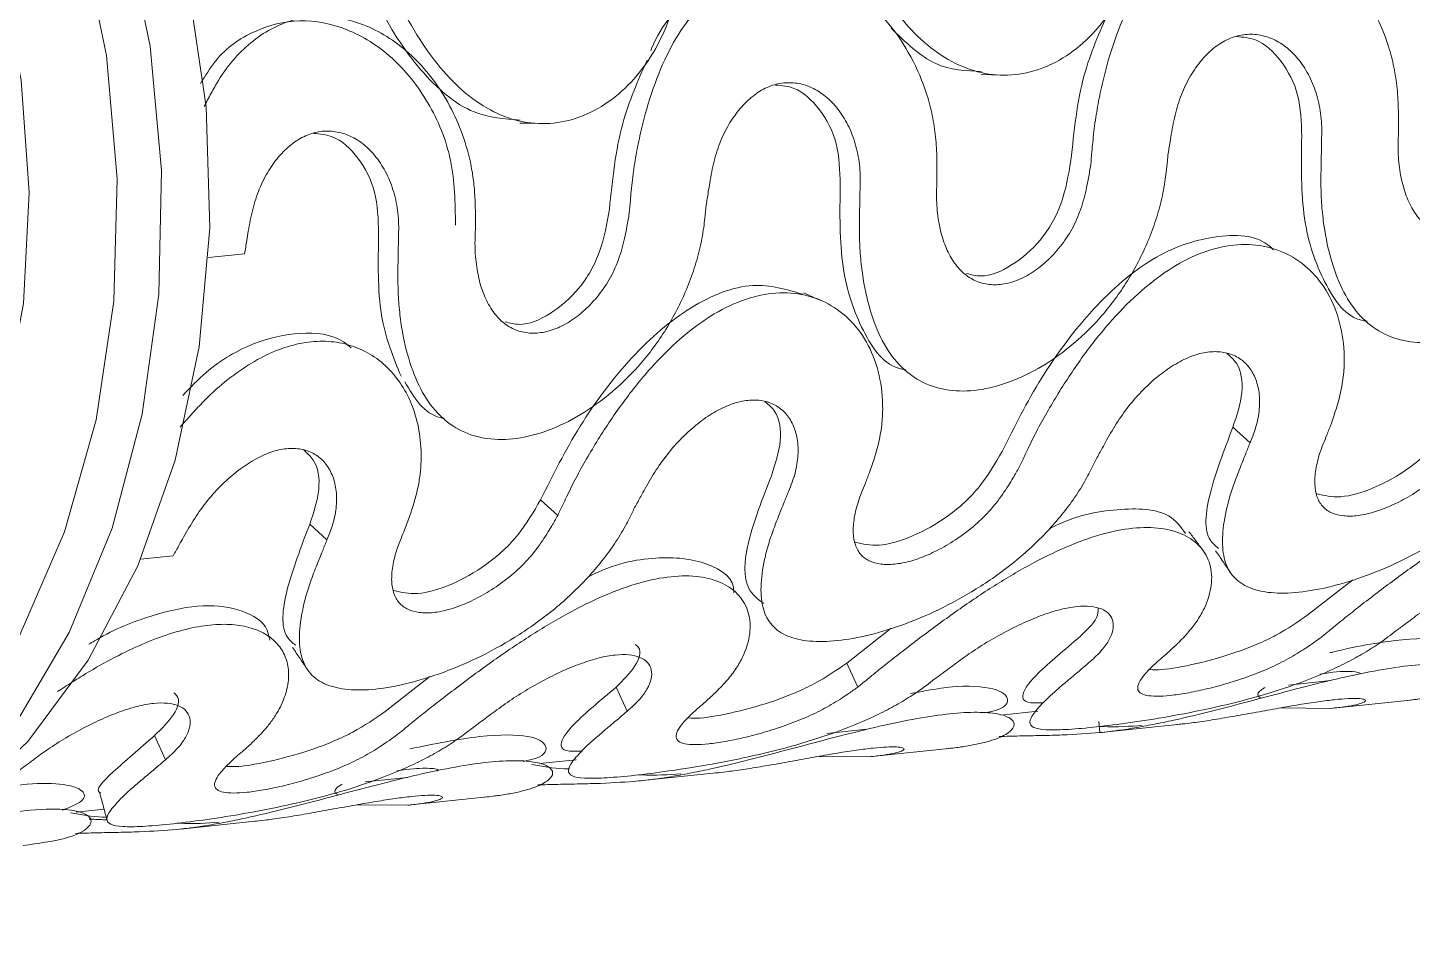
# Model space of a CAD drawing. Header units: millimetres. Extents: x -696 to 165, y -344 to 645.
# Drawn here: x 72.37 to 97.38, y 610.45 to 627.03 of the extents above; entities that cross this region are included whole.
import ezdxf

# ---------------------------------------------------------------- set-up
doc = ezdxf.new("R2010")
doc.units = ezdxf.units.MM

msp = doc.modelspace()

# ---------------------------------------------------------------- linework, layer by layer
at = {"color": 144, "linetype": 'Continuous', "lineweight": 0}
for p, q in [((75.633, 622.882), (76.286, 622.95)), ((94.142, 619.814), (94.452, 619.53)), ((81.634, 618.502), (81.943, 618.218)), ((77.464, 618.064), (77.774, 617.781)), ((74.406, 617.428), (74.994, 617.489)), ((96.31, 617.06), (95.505, 616.428)), ((87.166, 615.554), (87.365, 615.12)), ((79.632, 615.311), (78.827, 614.679)), ((82.997, 615.116), (83.196, 614.683)), ((95.91, 614.735), (95.006, 614.743)), ((91.721, 614.497), (91.741, 614.297)), ((87.572, 613.86), (86.667, 613.868)), ((79.233, 612.985), (78.328, 612.994))]:
    msp.add_line(p, q, dxfattribs=at)
at = {"color": 7, "linetype": 'Continuous', "lineweight": 15}
for p, q in [((87.971, 616.185), (87.166, 615.554)), ((95.145, 615.157), (95.908, 615.237)), ((89.951, 614.612), (90.615, 614.682)), ((95.96, 614.739), (97.35, 614.885)), ((91.814, 614.305), (93.204, 614.45)), ((74.658, 614.242), (74.857, 613.808)), ((86.806, 614.282), (87.522, 614.357)), ((87.621, 613.865), (89.011, 614.011)), ((81.612, 613.737), (82.276, 613.807)), ((78.467, 613.407), (79.23, 613.488)), ((83.475, 613.43), (84.865, 613.576)), ((73.245, 612.86), (73.747, 612.912)), ((79.282, 612.99), (80.672, 613.136)), ((75.136, 612.555), (76.526, 612.701))]:
    msp.add_line(p, q, dxfattribs=at)
at = {"color": 7, "linetype": 'Continuous', "lineweight": 15, "flags": 128}
for points in [[(70.799, 612.715), (71.112, 612.948), (72.371, 614.136), (73.462, 615.604), (74.356, 617.312), (75.03, 619.217), (75.467, 621.269), (75.656, 623.416), (75.591, 625.601), (75.274, 627.768), (74.714, 629.861), (73.924, 631.825), (72.926, 633.611), (71.745, 635.171), (70.412, 636.465), (68.962, 637.46), (68.162, 637.855)], [(74.123, 628.891), (74.578, 626.697), (74.785, 624.455), (74.737, 622.221), (74.437, 620.049), (73.892, 617.993), (73.116, 616.104), (72.126, 614.428), (70.948, 613.007), (69.611, 611.875), (68.148, 611.06), (66.594, 610.583), (64.989, 610.454), (63.37, 610.678), (61.84, 611.22)], [(89.595, 626.185), (89.778, 626.18), (89.962, 626.175)], [(81.256, 625.31), (81.439, 625.305), (81.623, 625.3)]]:
    msp.add_lwpolyline(points, dxfattribs=at)
at = {"color": 8, "linetype": 'Continuous', "lineweight": 15, "flags": 128}
msp.add_lwpolyline([(59.686, 612.695), (60.863, 611.92), (62.422, 611.238), (64.023, 610.904), (65.624, 610.928), (67.183, 611.31), (68.66, 612.038), (70.017, 613.094), (71.218, 614.452), (72.232, 616.075), (73.034, 617.922), (73.602, 619.945), (73.921, 622.091), (73.984, 624.305), (73.789, 626.529), (73.341, 628.707)], dxfattribs=at)
at = {"color": 144, "linetype": 'Continuous', "lineweight": 0, "flags": 128}
msp.add_lwpolyline([(63.852, 613.131), (64.134, 613.103), (65.588, 613.166), (66.994, 613.579), (68.309, 614.331), (69.494, 615.399), (70.512, 616.749), (71.333, 618.341), (71.932, 620.127), (72.29, 622.052), (72.396, 624.058), (72.248, 626.084), (71.849, 628.068)], dxfattribs=at)
at = {"color": 7, "linetype": 'Continuous', "lineweight": 15}
for points, knots in [([(86.817, 629.984), (86.841, 629.908), (86.882, 629.779), (86.962, 629.52), (87.062, 629.208), (87.203, 628.827), (87.42, 628.338), (87.729, 627.768), (88.149, 627.173), (88.617, 626.699), (89.124, 626.364), (89.66, 626.181), (90.209, 626.158), (90.753, 626.295), (91.268, 626.589), (91.729, 627.026), (92.108, 627.589), (92.383, 628.255), (92.505, 628.875), (92.535, 629.39), (92.521, 629.783), (92.478, 630.099), (92.424, 630.361), (92.394, 630.491), (92.376, 630.567)], [0, 0, 0, 0, 0.01866, 0.031955, 0.063741, 0.095406, 0.127145, 0.190448, 0.253123, 0.315389, 0.377216, 0.438697, 0.5, 0.561304, 0.62279, 0.684608, 0.746879, 0.809341, 0.872758, 0.904994, 0.936399, 0.968174, 0.981425, 1, 1, 1, 1]), ([(78.478, 629.109), (78.502, 629.033), (78.543, 628.904), (78.623, 628.645), (78.723, 628.333), (78.864, 627.952), (79.081, 627.464), (79.39, 626.894), (79.81, 626.298), (80.278, 625.824), (80.785, 625.489), (81.321, 625.306), (81.87, 625.283), (82.414, 625.421), (82.929, 625.714), (83.39, 626.151), (83.769, 626.714), (84.044, 627.38), (84.166, 628), (84.196, 628.515), (84.182, 628.908), (84.139, 629.224), (84.086, 629.486), (84.055, 629.616), (84.037, 629.692)], [0, 0, 0, 0, 0.01866, 0.031955, 0.063741, 0.095406, 0.127145, 0.190448, 0.253123, 0.315389, 0.377216, 0.438697, 0.5, 0.561304, 0.62279, 0.684608, 0.746879, 0.809341, 0.872758, 0.904994, 0.936399, 0.968174, 0.981425, 1, 1, 1, 1]), ([(78.142, 628.965), (78.305, 628.46), (78.629, 627.453), (79.439, 626.214), (80.336, 625.432), (80.981, 625.385), (81.262, 625.365)], [0, 0, 0, 0, 0.266376, 0.531056, 0.796015, 1, 1, 1, 1]), ([(87.966, 627.026), (88.227, 626.771), (88.729, 626.281), (89.318, 626.253), (89.601, 626.239)], [0, 0, 0, 0, 0.519701, 1, 1, 1, 1]), ([(99.913, 625.428), (99.9, 625.349), (99.878, 625.214), (99.825, 624.949), (99.744, 624.635), (99.585, 624.266), (99.367, 623.944), (99.114, 623.674), (98.839, 623.464), (98.557, 623.322), (98.277, 623.255), (98.011, 623.266), (97.769, 623.351), (97.558, 623.51), (97.385, 623.739), (97.252, 624.027), (97.165, 624.365), (97.129, 624.677), (97.125, 624.938), (97.131, 625.07), (97.134, 625.137)], [0, 0, 0, 0, 0.0375864, 0.0642546, 0.1272298, 0.189295, 0.2519863, 0.3149454, 0.3771553, 0.4388113, 0.4997585, 0.5611137, 0.6227028, 0.6843215, 0.746812, 0.8098273, 0.8732547, 0.9367756, 0.9684164, 1, 1, 1, 1]), ([(86.372, 622.216), (86.079, 622.304), (85.456, 622.49), (84.341, 622.051), (83.263, 621.128), (82.298, 619.837), (81.855, 618.947), (81.634, 618.502)], [0, 0, 0, 0, 0.182521, 0.386907, 0.591159, 0.79529, 1, 1, 1, 1]), ([(87.502, 618.801), (87.527, 618.866), (87.57, 618.977), (87.649, 619.202), (87.733, 619.474), (87.799, 619.811), (87.828, 620.246), (87.772, 620.761), (87.576, 621.308), (87.258, 621.749), (86.844, 622.065), (86.357, 622.237), (85.823, 622.257), (85.264, 622.122), (84.7, 621.84), (84.146, 621.423), (83.616, 620.892), (83.12, 620.274), (82.742, 619.71), (82.465, 619.248), (82.272, 618.9), (82.133, 618.623), (82.027, 618.396), (81.974, 618.284), (81.943, 618.218)], [0, 0, 0, 0, 0.01866, 0.031955, 0.063741, 0.095406, 0.127145, 0.190448, 0.253123, 0.315389, 0.377216, 0.438697, 0.5, 0.561304, 0.62279, 0.684608, 0.746879, 0.809341, 0.872758, 0.904994, 0.936399, 0.968174, 0.981425, 1, 1, 1, 1]), ([(86.705, 622.103), (86.652, 622.126), (86.546, 622.172), (86.44, 622.218), (86.387, 622.241)], [0, 0, 0, 0, 0.500005, 1, 1, 1, 1]), ([(94.452, 619.53), (94.426, 619.466), (94.383, 619.355), (94.295, 619.138), (94.193, 618.883), (94.089, 618.581), (93.993, 618.208), (93.938, 617.794), (93.977, 617.391), (94.138, 617.094), (94.419, 616.9), (94.817, 616.809), (95.32, 616.817), (95.91, 616.923), (96.563, 617.125), (97.25, 617.42), (97.936, 617.807), (98.59, 618.281), (99.079, 618.743), (99.424, 619.143), (99.654, 619.457), (99.811, 619.717), (99.925, 619.937), (99.979, 620.048), (100.011, 620.113)], [0, 0, 0, 0, 0.01866, 0.031955, 0.063741, 0.095406, 0.127145, 0.190448, 0.253123, 0.315389, 0.377216, 0.438697, 0.5, 0.561304, 0.62279, 0.684608, 0.746879, 0.809341, 0.872758, 0.904994, 0.936399, 0.968174, 0.981425, 1, 1, 1, 1]), ([(94.142, 619.814), (93.985, 619.403), (93.671, 618.584), (93.606, 617.856), (93.829, 617.669), (93.883, 617.624)], [0, 0, 0, 0, 0.432721, 0.862686, 1, 1, 1, 1]), ([(77.774, 617.781), (77.748, 617.716), (77.705, 617.606), (77.617, 617.389), (77.515, 617.134), (77.411, 616.832), (77.315, 616.458), (77.26, 616.045), (77.299, 615.642), (77.46, 615.344), (77.741, 615.151), (78.139, 615.059), (78.642, 615.068), (79.232, 615.174), (79.885, 615.376), (80.572, 615.671), (81.258, 616.058), (81.912, 616.532), (82.402, 616.994), (82.746, 617.394), (82.976, 617.708), (83.133, 617.968), (83.248, 618.188), (83.302, 618.299), (83.333, 618.364)], [0, 0, 0, 0, 0.01866, 0.031955, 0.063741, 0.095406, 0.127145, 0.190448, 0.253123, 0.315389, 0.377216, 0.438697, 0.5, 0.561304, 0.62279, 0.684608, 0.746879, 0.809341, 0.872758, 0.904994, 0.936399, 0.968174, 0.981425, 1, 1, 1, 1]), ([(93.287, 617.893), (93.2, 618.015), (92.978, 618.329), (92.077, 618.369), (91.281, 618.221), (90.835, 617.984), (90.828, 617.98)], [0, 0, 0, 0, 0.239408, 0.616696, 0.9939, 1, 1, 1, 1]), ([(77.464, 618.064), (77.307, 617.654), (76.993, 616.835), (76.928, 616.107), (77.151, 615.92), (77.205, 615.875)], [0, 0, 0, 0, 0.432721, 0.862686, 1, 1, 1, 1]), ([(92.925, 615.703), (92.968, 615.742), (93.042, 615.809), (93.186, 615.947), (93.349, 616.118), (93.514, 616.333), (93.673, 616.618), (93.775, 616.966), (93.751, 617.347), (93.578, 617.661), (93.274, 617.887), (92.856, 618.006), (92.345, 618.009), (91.763, 617.892), (91.13, 617.662), (90.466, 617.335), (89.791, 616.932), (89.122, 616.479), (88.586, 616.083), (88.178, 615.772), (87.887, 615.544), (87.67, 615.368), (87.5, 615.228), (87.415, 615.16), (87.365, 615.12)], [0, 0, 0, 0, 0.01866, 0.031955, 0.063741, 0.095406, 0.127145, 0.190448, 0.253123, 0.315389, 0.377216, 0.438697, 0.5, 0.561304, 0.62279, 0.684608, 0.746879, 0.809341, 0.872758, 0.904994, 0.936399, 0.968174, 0.981425, 1, 1, 1, 1]), ([(93.597, 617.597), (93.556, 617.652), (93.473, 617.762), (93.391, 617.872), (93.349, 617.927)], [0, 0, 0, 0, 0.50004, 1, 1, 1, 1]), ([(93.83, 617.583), (93.875, 617.517), (93.965, 617.384), (94.055, 617.251), (94.1, 617.184)], [0, 0, 0, 0, 0.499968, 1, 1, 1, 1]), ([(97.094, 616.141), (97.149, 616.181), (97.244, 616.25), (97.432, 616.391), (97.667, 616.564), (97.992, 616.781), (98.342, 616.981), (98.698, 617.158), (99.046, 617.301), (99.372, 617.403), (99.666, 617.457), (99.917, 617.459), (100.116, 617.413), (100.255, 617.321), (100.323, 617.187), (100.322, 617.022), (100.246, 616.834), (100.123, 616.667), (99.99, 616.532), (99.912, 616.465), (99.874, 616.432)], [0, 0, 0, 0, 0.0375864, 0.0642546, 0.1272298, 0.189295, 0.2519863, 0.3149454, 0.3771553, 0.4388113, 0.4997585, 0.5611137, 0.6227028, 0.6843215, 0.746812, 0.8098273, 0.8732547, 0.9367756, 0.9684164, 1, 1, 1, 1]), ([(77.152, 615.834), (77.197, 615.768), (77.288, 615.635), (77.378, 615.502), (77.423, 615.435)], [0, 0, 0, 0, 0.499968, 1, 1, 1, 1]), ([(80.416, 614.391), (80.472, 614.432), (80.566, 614.501), (80.755, 614.641), (80.989, 614.815), (81.315, 615.031), (81.665, 615.232), (82.02, 615.409), (82.368, 615.552), (82.694, 615.654), (82.988, 615.707), (83.239, 615.71), (83.438, 615.664), (83.577, 615.572), (83.646, 615.438), (83.644, 615.273), (83.568, 615.085), (83.445, 614.918), (83.312, 614.783), (83.235, 614.716), (83.196, 614.683)], [0, 0, 0, 0, 0.037586, 0.064255, 0.12723, 0.189295, 0.251986, 0.314945, 0.377155, 0.438811, 0.499758, 0.561114, 0.622703, 0.684321, 0.746812, 0.809827, 0.873255, 0.936776, 0.968416, 1, 1, 1, 1]), ([(83.348, 615.89), (83.368, 615.873), (83.467, 615.789), (83.386, 615.502), (83.126, 615.245), (82.997, 615.116)], [0, 0, 0, 0, 0.1147452, 0.557611, 1, 1, 1, 1]), ([(75.009, 615.016), (75.029, 614.998), (75.129, 614.914), (75.047, 614.627), (74.788, 614.37), (74.658, 614.242)], [0, 0, 0, 0, 0.1147452, 0.557611, 1, 1, 1, 1]), ([(72.077, 613.517), (72.133, 613.557), (72.227, 613.626), (72.416, 613.767), (72.65, 613.94), (72.976, 614.157), (73.326, 614.357), (73.681, 614.534), (74.029, 614.677), (74.355, 614.779), (74.649, 614.833), (74.9, 614.836), (75.1, 614.79), (75.238, 614.697), (75.307, 614.563), (75.305, 614.398), (75.229, 614.21), (75.106, 614.043), (74.973, 613.908), (74.896, 613.842), (74.857, 613.808)], [0, 0, 0, 0, 0.037586, 0.064255, 0.12723, 0.189295, 0.251986, 0.314945, 0.377155, 0.438811, 0.499758, 0.561114, 0.622703, 0.684321, 0.746812, 0.809827, 0.873255, 0.936776, 0.968416, 1, 1, 1, 1]), ([(74.658, 614.242), (74.388, 614.008), (73.85, 613.543), (73.565, 613.252), (73.682, 613.208), (73.689, 613.206)], [0, 0, 0, 0, 0.4855765, 0.9680616, 1, 1, 1, 1]), ([(74.857, 613.808), (74.813, 613.77), (74.738, 613.704), (74.589, 613.578), (74.415, 613.433), (74.226, 613.271), (74.023, 613.08), (73.85, 612.887), (73.772, 612.727), (73.844, 612.632), (74.062, 612.593), (74.423, 612.597), (74.914, 612.639), (75.516, 612.712), (76.207, 612.817), (76.956, 612.959), (77.732, 613.142), (78.502, 613.375), (79.11, 613.614), (79.561, 613.831), (79.876, 614.007), (80.105, 614.157), (80.281, 614.286), (80.367, 614.352), (80.416, 614.391)], [0, 0, 0, 0, 0.01866, 0.031955, 0.063741, 0.095406, 0.127145, 0.190448, 0.253123, 0.315389, 0.377216, 0.438697, 0.5, 0.561304, 0.62279, 0.684608, 0.746879, 0.809341, 0.872758, 0.904994, 0.936399, 0.968174, 0.981425, 1, 1, 1, 1]), ([(91.741, 614.297), (91.522, 614.281), (91.196, 614.256), (90.686, 614.244), (90.292, 614.237), (90.042, 614.23), (89.921, 614.226)], [0, 0, 0, 0, 0.410117, 0.610422, 0.812748, 1, 1, 1, 1]), ([(84.792, 613.568), (84.856, 613.575), (84.967, 613.586), (85.187, 613.615), (85.462, 613.656), (85.837, 613.72), (86.233, 613.792), (86.627, 613.863), (87.004, 613.929), (87.35, 613.983), (87.65, 614.02), (87.894, 614.04), (88.075, 614.041), (88.184, 614.027), (88.213, 613.999), (88.166, 613.964), (88.041, 613.926), (87.877, 613.896), (87.711, 613.874), (87.618, 613.865), (87.572, 613.86)], [0, 0, 0, 0, 0.0375864, 0.0642546, 0.1272298, 0.189295, 0.2519863, 0.3149454, 0.3771553, 0.4388113, 0.4997585, 0.5611137, 0.6227028, 0.6843215, 0.746812, 0.8098273, 0.8732547, 0.9367756, 0.9684164, 1, 1, 1, 1]), ([(73.671, 613.2), (73.693, 613.119), (73.736, 612.956), (73.779, 612.793), (73.8, 612.711)], [0, 0, 0, 0, 0.49995, 1, 1, 1, 1]), ([(73.786, 612.766), (73.764, 612.767), (73.544, 612.773), (73.331, 612.813), (73.139, 612.849)], [0, 0, 0, 0, 0.100807, 1, 1, 1, 1])]:
    msp.add_open_spline(points, degree=3, knots=knots, dxfattribs=at)
at = {"color": 144, "linetype": 'Continuous', "lineweight": 0}
for points, knots in [([(97.134, 625.137), (97.134, 625.214), (97.136, 625.348), (97.132, 625.614), (97.115, 625.934), (97.057, 626.323), (96.926, 626.82), (96.68, 627.396), (96.281, 627.993), (95.797, 628.465), (95.259, 628.798), (94.696, 628.978), (94.136, 629), (93.603, 628.863), (93.115, 628.573), (92.685, 628.138), (92.322, 627.577), (92.027, 626.909), (91.841, 626.283), (91.724, 625.76), (91.654, 625.359), (91.616, 625.035), (91.593, 624.766), (91.581, 624.632), (91.574, 624.554)], [0, 0, 0, 0, 0.01866, 0.031955, 0.063741, 0.095406, 0.127145, 0.190448, 0.253123, 0.315389, 0.377216, 0.438697, 0.5, 0.561304, 0.62279, 0.684608, 0.746879, 0.809341, 0.872758, 0.904994, 0.936399, 0.968174, 0.981425, 1, 1, 1, 1]), ([(88.795, 624.262), (88.795, 624.34), (88.797, 624.473), (88.793, 624.74), (88.776, 625.059), (88.718, 625.448), (88.587, 625.945), (88.341, 626.521), (87.942, 627.118), (87.458, 627.591), (86.92, 627.923), (86.357, 628.104), (85.798, 628.126), (85.264, 627.989), (84.776, 627.698), (84.347, 627.264), (83.983, 626.703), (83.688, 626.035), (83.502, 625.409), (83.385, 624.886), (83.315, 624.485), (83.277, 624.16), (83.254, 623.891), (83.242, 623.757), (83.236, 623.679)], [0, 0, 0, 0, 0.01866, 0.031955, 0.063741, 0.095406, 0.127145, 0.190448, 0.253123, 0.315389, 0.377216, 0.438697, 0.5, 0.561304, 0.62279, 0.684608, 0.746879, 0.809341, 0.872758, 0.904994, 0.936399, 0.968174, 0.981425, 1, 1, 1, 1]), ([(85.192, 627.916), (84.934, 627.835), (84.331, 627.645), (83.807, 627.094), (83.629, 626.627), (83.624, 626.614)], [0, 0, 0, 0, 0.419915, 0.983081, 1, 1, 1, 1]), ([(80.456, 623.387), (80.457, 623.49), (80.458, 623.695), (80.448, 624.002), (80.421, 624.306), (80.353, 624.702), (80.209, 625.173), (79.967, 625.693), (79.662, 626.155), (79.306, 626.544), (78.911, 626.854), (78.49, 627.078), (78.058, 627.211), (77.626, 627.25), (77.206, 627.196), (76.807, 627.048), (76.438, 626.809), (76.1, 626.491), (75.853, 626.156), (75.681, 625.85), (75.597, 625.691), (75.555, 625.611)], [0, 0, 0, 0, 0.03208, 0.064054, 0.095876, 0.127664, 0.191357, 0.254821, 0.317917, 0.380404, 0.442694, 0.504695, 0.566396, 0.628012, 0.689611, 0.751139, 0.81291, 0.875066, 0.937353, 0.968618, 1, 1, 1, 1]), ([(91.898, 627.319), (91.732, 626.949), (91.371, 626.141), (91.271, 625.162), (91.216, 624.631)], [0, 0, 0, 0, 0.457192, 1, 1, 1, 1]), ([(80.098, 623.465), (80.09, 623.863), (80.076, 624.658), (79.634, 625.712), (78.971, 626.538), (78.145, 627.052), (77.271, 627.22), (76.452, 627.008), (75.839, 626.597), (75.576, 626.164), (75.49, 626.024)], [0, 0, 0, 0, 0.134241, 0.267705, 0.401346, 0.534964, 0.668555, 0.802079, 0.935772, 1, 1, 1, 1]), ([(92.964, 624.699), (92.977, 624.778), (92.998, 624.913), (93.041, 625.181), (93.102, 625.5), (93.222, 625.876), (93.394, 626.208), (93.601, 626.489), (93.837, 626.707), (94.094, 626.855), (94.365, 626.923), (94.64, 626.911), (94.908, 626.82), (95.158, 626.652), (95.376, 626.413), (95.555, 626.116), (95.681, 625.769), (95.738, 625.452), (95.751, 625.19), (95.746, 625.057), (95.744, 624.991)], [0, 0, 0, 0, 0.037586, 0.064255, 0.12723, 0.189295, 0.251986, 0.314945, 0.377155, 0.438811, 0.499758, 0.561114, 0.622703, 0.684321, 0.746812, 0.809827, 0.873255, 0.936776, 0.968416, 1, 1, 1, 1]), ([(94.216, 626.872), (94.329, 626.862), (94.625, 626.835), (95.035, 626.455), (95.362, 625.837), (95.378, 625.325), (95.386, 625.068)], [0, 0, 0, 0, 0.171248, 0.448293, 0.724295, 1, 1, 1, 1]), ([(83.559, 626.444), (83.393, 626.075), (83.032, 625.266), (82.932, 624.288), (82.877, 623.756)], [0, 0, 0, 0, 0.457192, 1, 1, 1, 1]), ([(84.625, 623.825), (84.638, 623.904), (84.66, 624.039), (84.702, 624.306), (84.763, 624.625), (84.883, 625.002), (85.055, 625.334), (85.262, 625.614), (85.498, 625.833), (85.755, 625.98), (86.026, 626.048), (86.301, 626.036), (86.569, 625.945), (86.819, 625.778), (87.037, 625.539), (87.216, 625.241), (87.342, 624.894), (87.4, 624.578), (87.412, 624.315), (87.407, 624.182), (87.405, 624.116)], [0, 0, 0, 0, 0.037586, 0.064255, 0.12723, 0.189295, 0.251986, 0.314945, 0.377155, 0.438811, 0.499758, 0.561114, 0.622703, 0.684321, 0.746812, 0.809827, 0.873255, 0.936776, 0.968416, 1, 1, 1, 1]), ([(85.877, 625.997), (85.99, 625.987), (86.286, 625.961), (86.696, 625.58), (87.023, 624.963), (87.039, 624.45), (87.047, 624.194)], [0, 0, 0, 0, 0.171248, 0.448293, 0.724295, 1, 1, 1, 1]), ([(95.744, 624.991), (95.743, 624.913), (95.741, 624.78), (95.735, 624.516), (95.73, 624.2), (95.744, 623.821), (95.798, 623.341), (95.915, 622.793), (96.132, 622.235), (96.434, 621.802), (96.818, 621.502), (97.279, 621.344), (97.803, 621.33), (98.372, 621.459), (98.962, 621.728), (99.546, 622.129), (100.091, 622.651), (100.568, 623.279), (100.884, 623.877), (101.078, 624.384), (101.191, 624.775), (101.251, 625.095), (101.283, 625.362), (101.296, 625.496), (101.303, 625.574)], [0, 0, 0, 0, 0.01866, 0.031955, 0.063741, 0.095406, 0.127145, 0.190448, 0.253123, 0.315389, 0.377216, 0.438697, 0.5, 0.561304, 0.62279, 0.684608, 0.746879, 0.809341, 0.872758, 0.904994, 0.936399, 0.968174, 0.981425, 1, 1, 1, 1]), ([(76.286, 622.95), (76.299, 623.029), (76.321, 623.164), (76.363, 623.432), (76.424, 623.75), (76.544, 624.127), (76.716, 624.459), (76.923, 624.74), (77.159, 624.958), (77.416, 625.106), (77.687, 625.174), (77.962, 625.161), (78.23, 625.07), (78.48, 624.903), (78.698, 624.664), (78.877, 624.366), (79.003, 624.02), (79.061, 623.703), (79.073, 623.44), (79.069, 623.308), (79.066, 623.242)], [0, 0, 0, 0, 0.0375864, 0.0642546, 0.1272298, 0.189295, 0.2519863, 0.3149454, 0.3771553, 0.4388113, 0.4997585, 0.5611137, 0.6227028, 0.6843215, 0.746812, 0.8098273, 0.8732547, 0.9367756, 0.9684164, 1, 1, 1, 1]), ([(77.538, 625.123), (77.651, 625.113), (77.947, 625.086), (78.357, 624.705), (78.685, 624.088), (78.7, 623.575), (78.708, 623.319)], [0, 0, 0, 0, 0.1712484, 0.4482928, 0.724295, 1, 1, 1, 1]), ([(95.386, 625.068), (95.379, 624.554), (95.366, 623.529), (95.771, 622.394), (96.192, 621.783), (96.547, 621.732), (96.571, 621.728)], [0, 0, 0, 0, 0.32659, 0.651101, 0.975954, 1, 1, 1, 1]), ([(87.405, 624.116), (87.404, 624.038), (87.402, 623.905), (87.396, 623.641), (87.391, 623.326), (87.406, 622.946), (87.459, 622.467), (87.576, 621.918), (87.793, 621.36), (88.095, 620.927), (88.479, 620.628), (88.94, 620.47), (89.464, 620.456), (90.033, 620.585), (90.624, 620.853), (91.207, 621.254), (91.752, 621.776), (92.229, 622.405), (92.545, 623.003), (92.739, 623.509), (92.852, 623.901), (92.912, 624.22), (92.944, 624.487), (92.957, 624.621), (92.964, 624.699)], [0, 0, 0, 0, 0.0186597, 0.0319549, 0.0637412, 0.0954062, 0.1271454, 0.1904484, 0.2531234, 0.3153892, 0.3772158, 0.4386966, 0.5000004, 0.5613035, 0.6227903, 0.6846084, 0.746879, 0.8093411, 0.8727575, 0.9049937, 0.9363988, 0.9681745, 0.9814248, 1, 1, 1, 1]), ([(91.574, 624.554), (91.561, 624.475), (91.539, 624.34), (91.486, 624.074), (91.405, 623.76), (91.246, 623.392), (91.028, 623.07), (90.775, 622.799), (90.501, 622.589), (90.218, 622.447), (89.938, 622.381), (89.672, 622.391), (89.43, 622.477), (89.219, 622.636), (89.046, 622.865), (88.913, 623.152), (88.826, 623.491), (88.79, 623.803), (88.786, 624.064), (88.792, 624.196), (88.795, 624.262)], [0, 0, 0, 0, 0.037586, 0.064255, 0.12723, 0.189295, 0.251986, 0.314945, 0.377155, 0.438811, 0.499758, 0.561114, 0.622703, 0.684321, 0.746812, 0.809827, 0.873255, 0.936776, 0.968416, 1, 1, 1, 1]), ([(91.216, 624.631), (91.171, 624.371), (91.103, 623.982), (90.887, 623.504), (90.598, 623.091), (90.154, 622.712), (89.664, 622.503), (89.416, 622.57), (89.332, 622.593)], [0, 0, 0, 0, 0.223462, 0.333825, 0.445281, 0.666612, 0.887832, 1, 1, 1, 1]), ([(87.047, 624.194), (87.04, 623.679), (87.027, 622.654), (87.432, 621.52), (87.854, 620.908), (88.208, 620.857), (88.232, 620.854)], [0, 0, 0, 0, 0.3265903, 0.6511014, 0.9759536, 1, 1, 1, 1]), ([(79.066, 623.242), (79.065, 623.164), (79.063, 623.031), (79.057, 622.767), (79.053, 622.451), (79.067, 622.072), (79.12, 621.592), (79.237, 621.044), (79.454, 620.486), (79.756, 620.053), (80.141, 619.753), (80.601, 619.595), (81.125, 619.581), (81.694, 619.71), (82.285, 619.978), (82.868, 620.38), (83.413, 620.902), (83.89, 621.53), (84.206, 622.128), (84.4, 622.634), (84.513, 623.026), (84.573, 623.346), (84.605, 623.613), (84.618, 623.747), (84.625, 623.825)], [0, 0, 0, 0, 0.01866, 0.031955, 0.063741, 0.095406, 0.127145, 0.190448, 0.253123, 0.315389, 0.377216, 0.438697, 0.5, 0.561304, 0.62279, 0.684608, 0.746879, 0.809341, 0.872758, 0.904994, 0.936399, 0.968174, 0.981425, 1, 1, 1, 1]), ([(83.236, 623.679), (83.222, 623.6), (83.2, 623.465), (83.148, 623.2), (83.066, 622.885), (82.907, 622.517), (82.689, 622.195), (82.437, 621.924), (82.162, 621.714), (81.879, 621.572), (81.599, 621.506), (81.333, 621.517), (81.091, 621.602), (80.88, 621.761), (80.707, 621.99), (80.575, 622.278), (80.487, 622.616), (80.451, 622.928), (80.447, 623.189), (80.453, 623.321), (80.456, 623.387)], [0, 0, 0, 0, 0.037586, 0.064255, 0.12723, 0.189295, 0.251986, 0.314945, 0.377155, 0.438811, 0.499758, 0.561114, 0.622703, 0.684321, 0.746812, 0.809827, 0.873255, 0.936776, 0.968416, 1, 1, 1, 1]), ([(82.877, 623.756), (82.832, 623.496), (82.764, 623.108), (82.548, 622.629), (82.259, 622.216), (81.816, 621.837), (81.325, 621.628), (81.077, 621.696), (80.993, 621.718)], [0, 0, 0, 0, 0.223462, 0.333825, 0.445281, 0.666612, 0.887832, 1, 1, 1, 1]), ([(78.708, 623.319), (78.698, 622.801), (78.678, 621.788), (78.97, 621.08), (79.113, 620.734)], [0, 0, 0, 0, 0.511921, 1, 1, 1, 1]), ([(94.87, 623.022), (94.853, 623.039), (94.596, 623.3), (93.798, 623.314), (92.69, 622.943), (91.599, 621.997), (90.638, 620.713), (90.195, 619.822), (89.973, 619.376)], [0, 0, 0, 0, 0.013498, 0.210846, 0.40815, 0.605325, 0.802383, 1, 1, 1, 1]), ([(95.841, 619.676), (95.866, 619.741), (95.909, 619.852), (95.988, 620.077), (96.072, 620.349), (96.138, 620.685), (96.167, 621.12), (96.111, 621.635), (95.914, 622.183), (95.597, 622.624), (95.183, 622.94), (94.696, 623.112), (94.162, 623.131), (93.603, 622.997), (93.039, 622.714), (92.485, 622.297), (91.955, 621.767), (91.459, 621.149), (91.081, 620.584), (90.804, 620.123), (90.611, 619.774), (90.472, 619.497), (90.366, 619.27), (90.313, 619.158), (90.282, 619.093)], [0, 0, 0, 0, 0.01866, 0.031955, 0.063741, 0.095406, 0.127145, 0.190448, 0.253123, 0.315389, 0.377216, 0.438697, 0.5, 0.561304, 0.62279, 0.684608, 0.746879, 0.809341, 0.872758, 0.904994, 0.936399, 0.968174, 0.981425, 1, 1, 1, 1]), ([(78.21, 621.248), (78.165, 621.286), (77.918, 621.493), (77.295, 621.555), (76.449, 621.37), (75.71, 620.952), (75.307, 620.533), (75.168, 620.388)], [0, 0, 0, 0, 0.060461, 0.326956, 0.593316, 0.860014, 1, 1, 1, 1]), ([(79.164, 617.927), (79.196, 618.012), (79.262, 618.184), (79.348, 618.444), (79.417, 618.704), (79.475, 619.047), (79.484, 619.462), (79.414, 619.929), (79.265, 620.352), (79.044, 620.713), (78.761, 621.006), (78.426, 621.218), (78.051, 621.346), (77.646, 621.382), (77.223, 621.328), (76.79, 621.183), (76.357, 620.952), (75.929, 620.645), (75.583, 620.328), (75.32, 620.04), (75.188, 619.892), (75.123, 619.817)], [0, 0, 0, 0, 0.03208, 0.064054, 0.095876, 0.127664, 0.191357, 0.254821, 0.317917, 0.380404, 0.442694, 0.504695, 0.566396, 0.628012, 0.689611, 0.751139, 0.81291, 0.875066, 0.937353, 0.968618, 1, 1, 1, 1]), ([(91.672, 619.239), (91.709, 619.305), (91.772, 619.418), (91.896, 619.644), (92.055, 619.917), (92.289, 620.244), (92.559, 620.538), (92.848, 620.789), (93.145, 620.987), (93.44, 621.123), (93.724, 621.187), (93.985, 621.178), (94.216, 621.099), (94.405, 620.952), (94.541, 620.743), (94.62, 620.484), (94.634, 620.186), (94.59, 619.917), (94.52, 619.696), (94.475, 619.585), (94.452, 619.53)], [0, 0, 0, 0, 0.037586, 0.064255, 0.12723, 0.189295, 0.251986, 0.314945, 0.377155, 0.438811, 0.499758, 0.561114, 0.622703, 0.684321, 0.746812, 0.809827, 0.873255, 0.936776, 0.968416, 1, 1, 1, 1]), ([(94.032, 621.149), (94.095, 621.095), (94.276, 620.938), (94.353, 620.451), (94.212, 620.026), (94.142, 619.814)], [0, 0, 0, 0, 0.210092, 0.605259, 1, 1, 1, 1]), ([(79.18, 620.634), (79.353, 620.343), (79.539, 620.029), (79.869, 619.982), (79.893, 619.979)], [0, 0, 0, 0, 0.925835, 1, 1, 1, 1]), ([(83.333, 618.364), (83.37, 618.43), (83.433, 618.543), (83.558, 618.769), (83.716, 619.042), (83.95, 619.37), (84.22, 619.663), (84.509, 619.915), (84.806, 620.113), (85.101, 620.248), (85.385, 620.312), (85.646, 620.304), (85.877, 620.225), (86.066, 620.078), (86.202, 619.869), (86.281, 619.61), (86.295, 619.311), (86.251, 619.042), (86.182, 618.821), (86.136, 618.711), (86.113, 618.655)], [0, 0, 0, 0, 0.037586, 0.064255, 0.12723, 0.189295, 0.251986, 0.314945, 0.377155, 0.438811, 0.499758, 0.561114, 0.622703, 0.684321, 0.746812, 0.809827, 0.873255, 0.936776, 0.968416, 1, 1, 1, 1]), ([(85.693, 620.274), (85.756, 620.22), (85.938, 620.064), (86.014, 619.576), (85.873, 619.151), (85.803, 618.939)], [0, 0, 0, 0, 0.210092, 0.605259, 1, 1, 1, 1]), ([(98.312, 620.251), (98.187, 620.036), (98, 619.715), (97.643, 619.329), (97.236, 619), (96.687, 618.694), (96.07, 618.514), (95.793, 618.58), (95.659, 618.612)], [0, 0, 0, 0, 0.204018, 0.304777, 0.406535, 0.608606, 0.810577, 1, 1, 1, 1]), ([(98.621, 619.967), (98.584, 619.902), (98.52, 619.789), (98.387, 619.571), (98.211, 619.315), (97.942, 619.018), (97.633, 618.76), (97.305, 618.545), (96.974, 618.378), (96.657, 618.263), (96.365, 618.206), (96.112, 618.207), (95.903, 618.266), (95.748, 618.382), (95.652, 618.555), (95.612, 618.777), (95.632, 619.045), (95.694, 619.297), (95.771, 619.511), (95.818, 619.621), (95.841, 619.676)], [0, 0, 0, 0, 0.037586, 0.064255, 0.12723, 0.189295, 0.251986, 0.314945, 0.377155, 0.438811, 0.499758, 0.561114, 0.622703, 0.684321, 0.746812, 0.809827, 0.873255, 0.936776, 0.968416, 1, 1, 1, 1]), ([(74.994, 617.489), (75.031, 617.555), (75.094, 617.668), (75.219, 617.895), (75.377, 618.167), (75.611, 618.495), (75.881, 618.789), (76.17, 619.04), (76.467, 619.238), (76.762, 619.374), (77.046, 619.438), (77.308, 619.429), (77.538, 619.35), (77.727, 619.203), (77.863, 618.994), (77.942, 618.735), (77.956, 618.437), (77.912, 618.168), (77.843, 617.947), (77.797, 617.836), (77.774, 617.781)], [0, 0, 0, 0, 0.037586, 0.064255, 0.12723, 0.189295, 0.251986, 0.314945, 0.377155, 0.438811, 0.499758, 0.561114, 0.622703, 0.684321, 0.746812, 0.809827, 0.873255, 0.936776, 0.968416, 1, 1, 1, 1]), ([(77.354, 619.4), (77.417, 619.345), (77.599, 619.189), (77.675, 618.702), (77.535, 618.277), (77.464, 618.064)], [0, 0, 0, 0, 0.210092, 0.605259, 1, 1, 1, 1]), ([(86.113, 618.655), (86.087, 618.591), (86.044, 618.481), (85.956, 618.264), (85.854, 618.008), (85.75, 617.706), (85.654, 617.333), (85.599, 616.919), (85.638, 616.517), (85.799, 616.219), (86.08, 616.025), (86.478, 615.934), (86.981, 615.943), (87.571, 616.049), (88.224, 616.25), (88.911, 616.546), (89.597, 616.932), (90.251, 617.406), (90.74, 617.868), (91.085, 618.269), (91.315, 618.583), (91.472, 618.843), (91.586, 619.062), (91.64, 619.174), (91.672, 619.239)], [0, 0, 0, 0, 0.01866, 0.031955, 0.063741, 0.095406, 0.127145, 0.190448, 0.253123, 0.315389, 0.377216, 0.438697, 0.5, 0.561304, 0.62279, 0.684608, 0.746879, 0.809341, 0.872758, 0.904994, 0.936399, 0.968174, 0.981425, 1, 1, 1, 1]), ([(89.973, 619.376), (89.848, 619.161), (89.661, 618.84), (89.304, 618.455), (88.897, 618.126), (88.348, 617.819), (87.731, 617.639), (87.454, 617.706), (87.32, 617.738)], [0, 0, 0, 0, 0.204018, 0.304777, 0.406535, 0.608606, 0.810577, 1, 1, 1, 1]), ([(85.803, 618.939), (85.644, 618.526), (85.325, 617.703), (85.282, 616.921), (85.56, 616.708), (85.661, 616.63)], [0, 0, 0, 0, 0.38992, 0.777357, 1, 1, 1, 1]), ([(90.282, 619.093), (90.245, 619.027), (90.181, 618.915), (90.048, 618.696), (89.872, 618.44), (89.603, 618.143), (89.294, 617.886), (88.966, 617.671), (88.635, 617.503), (88.318, 617.388), (88.026, 617.331), (87.773, 617.332), (87.564, 617.391), (87.409, 617.507), (87.313, 617.68), (87.273, 617.903), (87.293, 618.17), (87.355, 618.423), (87.432, 618.636), (87.479, 618.746), (87.502, 618.801)], [0, 0, 0, 0, 0.037586, 0.064255, 0.12723, 0.189295, 0.251986, 0.314945, 0.377155, 0.438811, 0.499758, 0.561114, 0.622703, 0.684321, 0.746812, 0.809827, 0.873255, 0.936776, 0.968416, 1, 1, 1, 1]), ([(101.264, 616.578), (101.307, 616.617), (101.381, 616.684), (101.525, 616.822), (101.688, 616.992), (101.852, 617.208), (102.012, 617.493), (102.114, 617.84), (102.09, 618.222), (101.917, 618.536), (101.613, 618.762), (101.195, 618.881), (100.684, 618.883), (100.102, 618.766), (99.469, 618.537), (98.805, 618.209), (98.13, 617.806), (97.461, 617.353), (96.925, 616.958), (96.517, 616.646), (96.226, 616.418), (96.009, 616.243), (95.839, 616.102), (95.754, 616.034), (95.704, 615.995)], [0, 0, 0, 0, 0.0186597, 0.0319549, 0.0637412, 0.0954062, 0.1271454, 0.1904484, 0.2531234, 0.3153892, 0.3772158, 0.4386966, 0.5000004, 0.5613035, 0.6227903, 0.6846084, 0.746879, 0.8093411, 0.8727575, 0.9049937, 0.9363988, 0.9681745, 0.9814248, 1, 1, 1, 1]), ([(81.634, 618.502), (81.509, 618.287), (81.322, 617.966), (80.965, 617.58), (80.558, 617.251), (80.009, 616.945), (79.392, 616.765), (79.115, 616.831), (78.981, 616.863)], [0, 0, 0, 0, 0.204018, 0.304777, 0.406535, 0.608606, 0.810577, 1, 1, 1, 1]), ([(81.943, 618.218), (81.906, 618.153), (81.842, 618.04), (81.709, 617.822), (81.533, 617.565), (81.265, 617.269), (80.955, 617.011), (80.627, 616.796), (80.296, 616.629), (79.979, 616.514), (79.688, 616.457), (79.434, 616.458), (79.225, 616.516), (79.07, 616.633), (78.974, 616.806), (78.934, 617.028), (78.954, 617.296), (79.016, 617.548), (79.094, 617.762), (79.14, 617.872), (79.164, 617.927)], [0, 0, 0, 0, 0.0375864, 0.0642546, 0.1272298, 0.189295, 0.2519863, 0.3149454, 0.3771553, 0.4388113, 0.4997585, 0.5611137, 0.6227028, 0.6843215, 0.746812, 0.8098273, 0.8732547, 0.9367756, 0.9684164, 1, 1, 1, 1]), ([(85.125, 616.822), (85.125, 616.825), (85.15, 617.081), (84.669, 617.403), (83.765, 617.508), (82.942, 617.347), (82.496, 617.109), (82.489, 617.105)], [0, 0, 0, 0, 0.004824, 0.334589, 0.664663, 0.994663, 1, 1, 1, 1]), ([(84.586, 614.829), (84.629, 614.868), (84.704, 614.935), (84.847, 615.073), (85.01, 615.243), (85.175, 615.459), (85.334, 615.743), (85.436, 616.091), (85.412, 616.473), (85.239, 616.787), (84.935, 617.013), (84.517, 617.132), (84.006, 617.134), (83.424, 617.017), (82.791, 616.788), (82.127, 616.46), (81.452, 616.057), (80.783, 615.604), (80.247, 615.208), (79.84, 614.897), (79.548, 614.669), (79.331, 614.494), (79.161, 614.353), (79.076, 614.285), (79.026, 614.246)], [0, 0, 0, 0, 0.01866, 0.031955, 0.063741, 0.095406, 0.127145, 0.190448, 0.253123, 0.315389, 0.377216, 0.438697, 0.5, 0.561304, 0.62279, 0.684608, 0.746879, 0.809341, 0.872758, 0.904994, 0.936399, 0.968174, 0.981425, 1, 1, 1, 1]), ([(76.739, 615.967), (76.728, 616.03), (76.684, 616.274), (76.268, 616.525), (75.57, 616.638), (74.67, 616.452), (73.944, 616.175), (73.539, 615.934), (73.474, 615.895)], [0, 0, 0, 0, 0.076881, 0.297139, 0.517353, 0.737455, 0.957837, 1, 1, 1, 1]), ([(88.755, 615.266), (88.811, 615.306), (88.905, 615.375), (89.093, 615.516), (89.328, 615.69), (89.654, 615.906), (90.004, 616.106), (90.359, 616.283), (90.707, 616.427), (91.033, 616.529), (91.327, 616.582), (91.578, 616.585), (91.777, 616.539), (91.916, 616.446), (91.984, 616.313), (91.983, 616.148), (91.907, 615.959), (91.784, 615.793), (91.651, 615.657), (91.574, 615.591), (91.535, 615.558)], [0, 0, 0, 0, 0.037586, 0.064255, 0.12723, 0.189295, 0.251986, 0.314945, 0.377155, 0.438811, 0.499758, 0.561114, 0.622703, 0.684321, 0.746812, 0.809827, 0.873255, 0.936776, 0.968416, 1, 1, 1, 1]), ([(91.71, 616.544), (91.708, 616.489), (91.699, 616.326), (91.481, 616.125), (91.335, 615.991)], [0, 0, 0, 0, 0.335835, 1, 1, 1, 1]), ([(95.505, 616.428), (95.32, 616.3), (95.044, 616.109), (94.585, 615.891), (94.094, 615.704), (93.478, 615.532), (92.907, 615.425), (92.708, 615.433), (92.642, 615.435)], [0, 0, 0, 0, 0.223844, 0.334396, 0.446042, 0.667751, 0.88935, 1, 1, 1, 1]), ([(76.247, 613.954), (76.304, 614.006), (76.419, 614.109), (76.579, 614.271), (76.724, 614.435), (76.884, 614.656), (77.018, 614.93), (77.091, 615.247), (77.076, 615.541), (76.972, 615.797), (76.788, 616.006), (76.528, 616.157), (76.205, 616.245), (75.824, 616.263), (75.398, 616.212), (74.934, 616.09), (74.444, 615.903), (73.936, 615.662), (73.504, 615.418), (73.161, 615.201), (72.989, 615.091), (72.903, 615.037)], [0, 0, 0, 0, 0.0320804, 0.0640536, 0.0958755, 0.1276639, 0.1913573, 0.2548212, 0.3179172, 0.3804039, 0.4426938, 0.5046952, 0.5663956, 0.6280118, 0.6896109, 0.7511389, 0.8129104, 0.8750656, 0.9373532, 0.9686181, 1, 1, 1, 1]), ([(91.335, 615.991), (91.051, 615.752), (90.484, 615.276), (90.29, 614.934), (90.391, 614.818), (90.704, 614.837), (90.728, 614.839)], [0, 0, 0, 0, 0.325995, 0.649914, 0.974174, 1, 1, 1, 1]), ([(91.535, 615.558), (91.491, 615.519), (91.416, 615.453), (91.267, 615.327), (91.093, 615.183), (90.904, 615.02), (90.701, 614.829), (90.528, 614.637), (90.45, 614.476), (90.522, 614.382), (90.74, 614.342), (91.101, 614.347), (91.592, 614.388), (92.194, 614.461), (92.884, 614.567), (93.634, 614.708), (94.41, 614.892), (95.18, 615.124), (95.788, 615.363), (96.239, 615.581), (96.554, 615.756), (96.783, 615.906), (96.959, 616.035), (97.044, 616.102), (97.094, 616.141)], [0, 0, 0, 0, 0.01866, 0.031955, 0.063741, 0.095406, 0.127145, 0.190448, 0.253123, 0.315389, 0.377216, 0.438697, 0.5, 0.561304, 0.62279, 0.684608, 0.746879, 0.809341, 0.872758, 0.904994, 0.936399, 0.968174, 0.981425, 1, 1, 1, 1]), ([(95.704, 615.995), (95.649, 615.955), (95.554, 615.888), (95.36, 615.758), (95.114, 615.61), (94.766, 615.441), (94.391, 615.296), (94.01, 615.174), (93.641, 615.077), (93.3, 615.007), (93.001, 614.964), (92.755, 614.95), (92.57, 614.965), (92.453, 615.011), (92.41, 615.089), (92.437, 615.199), (92.535, 615.34), (92.669, 615.481), (92.808, 615.605), (92.886, 615.67), (92.925, 615.703)], [0, 0, 0, 0, 0.037586, 0.064255, 0.12723, 0.189295, 0.251986, 0.314945, 0.377155, 0.438811, 0.499758, 0.561114, 0.622703, 0.684321, 0.746812, 0.809827, 0.873255, 0.936776, 0.968416, 1, 1, 1, 1]), ([(97.996, 615.527), (98.04, 615.535), (98.383, 615.6), (98.473, 615.812), (98.179, 616.009), (97.263, 616.006), (96.423, 615.872), (95.911, 615.743), (95.893, 615.738)], [0, 0, 0, 0, 0.034723, 0.273509, 0.512547, 0.751808, 0.991016, 1, 1, 1, 1]), ([(87.166, 615.554), (86.981, 615.426), (86.705, 615.235), (86.246, 615.016), (85.755, 614.829), (85.139, 614.658), (84.569, 614.55), (84.369, 614.558), (84.303, 614.561)], [0, 0, 0, 0, 0.2238442, 0.3343958, 0.4460424, 0.6677515, 0.8893495, 1, 1, 1, 1]), ([(97.3, 614.88), (97.353, 614.886), (97.443, 614.895), (97.62, 614.919), (97.823, 614.953), (98.043, 615.004), (98.276, 615.079), (98.472, 615.186), (98.557, 615.319), (98.48, 615.435), (98.25, 615.517), (97.88, 615.548), (97.385, 615.521), (96.786, 615.433), (96.106, 615.292), (95.368, 615.109), (94.598, 614.904), (93.82, 614.699), (93.189, 614.545), (92.707, 614.444), (92.362, 614.38), (92.103, 614.34), (91.9, 614.314), (91.8, 614.303), (91.741, 614.297)], [0, 0, 0, 0, 0.01866, 0.031955, 0.063741, 0.095406, 0.127145, 0.190448, 0.253123, 0.315389, 0.377216, 0.438697, 0.5, 0.561304, 0.62279, 0.684608, 0.746879, 0.809341, 0.872758, 0.904994, 0.936399, 0.968174, 0.981425, 1, 1, 1, 1]), ([(83.196, 614.683), (83.152, 614.645), (83.077, 614.579), (82.928, 614.453), (82.754, 614.308), (82.565, 614.145), (82.362, 613.954), (82.189, 613.762), (82.111, 613.601), (82.183, 613.507), (82.401, 613.467), (82.762, 613.472), (83.253, 613.513), (83.855, 613.587), (84.545, 613.692), (85.295, 613.833), (86.071, 614.017), (86.841, 614.249), (87.449, 614.489), (87.9, 614.706), (88.215, 614.882), (88.444, 615.032), (88.62, 615.16), (88.705, 615.227), (88.755, 615.266)], [0, 0, 0, 0, 0.01866, 0.031955, 0.063741, 0.095406, 0.127145, 0.190448, 0.253123, 0.315389, 0.377216, 0.438697, 0.5, 0.561304, 0.62279, 0.684608, 0.746879, 0.809341, 0.872758, 0.904994, 0.936399, 0.968174, 0.981425, 1, 1, 1, 1]), ([(95.714, 615.355), (95.77, 615.364), (96.043, 615.403), (96.357, 615.41), (96.419, 615.379), (96.45, 615.363)], [0, 0, 0, 0, 0.113951, 0.556893, 1, 1, 1, 1]), ([(82.997, 615.116), (82.712, 614.877), (82.145, 614.401), (81.951, 614.059), (82.052, 613.944), (82.366, 613.963), (82.389, 613.964)], [0, 0, 0, 0, 0.325995, 0.649914, 0.974174, 1, 1, 1, 1]), ([(87.365, 615.12), (87.31, 615.081), (87.215, 615.013), (87.021, 614.884), (86.775, 614.735), (86.427, 614.566), (86.052, 614.421), (85.671, 614.299), (85.302, 614.203), (84.961, 614.132), (84.662, 614.09), (84.416, 614.076), (84.231, 614.091), (84.114, 614.136), (84.071, 614.214), (84.098, 614.324), (84.196, 614.465), (84.331, 614.606), (84.469, 614.73), (84.547, 614.796), (84.586, 614.829)], [0, 0, 0, 0, 0.037586, 0.064255, 0.12723, 0.189295, 0.251986, 0.314945, 0.377155, 0.438811, 0.499758, 0.561114, 0.622703, 0.684321, 0.746812, 0.809827, 0.873255, 0.936776, 0.968416, 1, 1, 1, 1]), ([(89.657, 614.653), (89.701, 614.661), (90.044, 614.725), (90.138, 614.94), (89.826, 615.125), (89.136, 615.159), (88.508, 615.038), (88.316, 615.002)], [0, 0, 0, 0, 0.040519, 0.319165, 0.598103, 0.877303, 1, 1, 1, 1]), ([(93.131, 614.443), (93.195, 614.45), (93.305, 614.461), (93.526, 614.489), (93.801, 614.53), (94.176, 614.595), (94.572, 614.666), (94.966, 614.738), (95.343, 614.804), (95.689, 614.857), (95.989, 614.895), (96.233, 614.914), (96.414, 614.916), (96.523, 614.901), (96.552, 614.874), (96.505, 614.839), (96.38, 614.801), (96.216, 614.771), (96.05, 614.749), (95.957, 614.739), (95.91, 614.735)], [0, 0, 0, 0, 0.037586, 0.064255, 0.12723, 0.189295, 0.251986, 0.314945, 0.377155, 0.438811, 0.499758, 0.561114, 0.622703, 0.684321, 0.746812, 0.809827, 0.873255, 0.936776, 0.968416, 1, 1, 1, 1]), ([(94.659, 614.92), (94.643, 614.928), (94.56, 614.968), (94.613, 615.047), (94.705, 615.101), (94.724, 615.113)], [0, 0, 0, 0, 0.158661, 0.820023, 1, 1, 1, 1]), ([(78.827, 614.679), (78.642, 614.551), (78.366, 614.36), (77.907, 614.141), (77.416, 613.955), (76.8, 613.783), (76.23, 613.676), (76.03, 613.683), (75.964, 613.686)], [0, 0, 0, 0, 0.223844, 0.334396, 0.446042, 0.667751, 0.88935, 1, 1, 1, 1]), ([(88.961, 614.006), (89.014, 614.011), (89.104, 614.02), (89.281, 614.044), (89.484, 614.078), (89.704, 614.129), (89.937, 614.205), (90.133, 614.312), (90.218, 614.445), (90.141, 614.561), (89.911, 614.642), (89.541, 614.674), (89.046, 614.646), (88.447, 614.559), (87.767, 614.417), (87.029, 614.234), (86.259, 614.029), (85.481, 613.824), (84.85, 613.671), (84.368, 613.569), (84.023, 613.505), (83.764, 613.465), (83.561, 613.439), (83.461, 613.429), (83.402, 613.423)], [0, 0, 0, 0, 0.0186597, 0.0319549, 0.0637412, 0.0954062, 0.1271454, 0.1904484, 0.2531234, 0.3153892, 0.3772158, 0.4386966, 0.5000004, 0.5613035, 0.6227903, 0.6846084, 0.746879, 0.8093411, 0.8727575, 0.9049937, 0.9363988, 0.9681745, 0.9814248, 1, 1, 1, 1]), ([(91.741, 614.409), (91.754, 614.409), (92.052, 614.394), (92.284, 614.411), (92.506, 614.427)], [0, 0, 0, 0, 0.043518, 1, 1, 1, 1]), ([(79.026, 614.246), (78.971, 614.206), (78.876, 614.138), (78.682, 614.009), (78.436, 613.86), (78.089, 613.692), (77.713, 613.546), (77.332, 613.425), (76.963, 613.328), (76.622, 613.258), (76.323, 613.215), (76.077, 613.201), (75.892, 613.216), (75.776, 613.261), (75.733, 613.34), (75.759, 613.449), (75.857, 613.591), (75.992, 613.732), (76.13, 613.856), (76.208, 613.921), (76.247, 613.954)], [0, 0, 0, 0, 0.0375864, 0.0642546, 0.1272298, 0.189295, 0.2519863, 0.3149454, 0.3771553, 0.4388113, 0.4997585, 0.5611137, 0.6227028, 0.6843215, 0.746812, 0.8098273, 0.8732547, 0.9367756, 0.9684164, 1, 1, 1, 1]), ([(81.318, 613.778), (81.362, 613.786), (81.705, 613.85), (81.796, 614.064), (81.496, 614.256), (80.606, 614.272), (79.716, 614.093), (79.27, 614.003)], [0, 0, 0, 0, 0.035038, 0.275989, 0.517193, 0.758624, 1, 1, 1, 1]), ([(80.622, 613.131), (80.675, 613.137), (80.765, 613.146), (80.942, 613.169), (81.146, 613.204), (81.365, 613.255), (81.598, 613.33), (81.794, 613.437), (81.879, 613.57), (81.802, 613.686), (81.572, 613.767), (81.202, 613.799), (80.707, 613.772), (80.109, 613.684), (79.428, 613.542), (78.69, 613.359), (77.92, 613.155), (77.142, 612.949), (76.511, 612.796), (76.029, 612.695), (75.684, 612.631), (75.425, 612.591), (75.222, 612.564), (75.122, 612.554), (75.063, 612.548)], [0, 0, 0, 0, 0.01866, 0.031955, 0.063741, 0.095406, 0.127145, 0.190448, 0.253123, 0.315389, 0.377216, 0.438697, 0.5, 0.561304, 0.62279, 0.684608, 0.746879, 0.809341, 0.872758, 0.904994, 0.936399, 0.968174, 0.981425, 1, 1, 1, 1]), ([(82.156, 613.64), (82.123, 613.64), (81.893, 613.647), (81.67, 613.688), (81.478, 613.723)], [0, 0, 0, 0, 0.141337, 1, 1, 1, 1]), ([(79.036, 613.606), (79.093, 613.614), (79.367, 613.654), (79.645, 613.658), (79.824, 613.634), (79.759, 613.607), (79.751, 613.604)], [0, 0, 0, 0, 0.107178, 0.523789, 0.940555, 1, 1, 1, 1]), ([(83.402, 613.423), (83.183, 613.406), (82.857, 613.382), (82.347, 613.37), (81.953, 613.362), (81.703, 613.355), (81.582, 613.352)], [0, 0, 0, 0, 0.410117, 0.610422, 0.812748, 1, 1, 1, 1]), ([(83.403, 613.535), (83.415, 613.534), (83.713, 613.52), (83.945, 613.536), (84.167, 613.552)], [0, 0, 0, 0, 0.043518, 1, 1, 1, 1]), ([(72.99, 612.895), (73.125, 612.948), (73.411, 613.061), (73.405, 613.252), (73.061, 613.378), (72.406, 613.393), (71.773, 613.29), (71.457, 613.238)], [0, 0, 0, 0, 0.184467, 0.388761, 0.59302, 0.797238, 1, 1, 1, 1]), ([(76.453, 612.694), (76.517, 612.7), (76.628, 612.712), (76.848, 612.74), (77.123, 612.781), (77.499, 612.846), (77.894, 612.917), (78.288, 612.989), (78.665, 613.054), (79.011, 613.108), (79.311, 613.146), (79.555, 613.165), (79.736, 613.167), (79.845, 613.152), (79.874, 613.125), (79.828, 613.09), (79.702, 613.052), (79.538, 613.022), (79.372, 613), (79.279, 612.99), (79.233, 612.985)], [0, 0, 0, 0, 0.037586, 0.064255, 0.12723, 0.189295, 0.251986, 0.314945, 0.377155, 0.438811, 0.499758, 0.561114, 0.622703, 0.684321, 0.746812, 0.809827, 0.873255, 0.936776, 0.968416, 1, 1, 1, 1]), ([(77.982, 613.171), (77.966, 613.179), (77.883, 613.218), (77.935, 613.298), (78.027, 613.352), (78.047, 613.363)], [0, 0, 0, 0, 0.158661, 0.820023, 1, 1, 1, 1]), ([(72.284, 612.257), (72.557, 612.294), (73.103, 612.37), (73.5, 612.573), (73.548, 612.776), (73.217, 612.914), (72.552, 612.924), (71.752, 612.815), (71.148, 612.671), (70.913, 612.615)], [0, 0, 0, 0, 0.153983, 0.307263, 0.458641, 0.608454, 0.75708, 0.90547, 1, 1, 1, 1]), ([(73.478, 612.736), (73.496, 612.735), (73.604, 612.729), (73.709, 612.724), (73.798, 612.72)], [0, 0, 0, 0, 0.164492, 1, 1, 1, 1]), ([(75.064, 612.66), (75.077, 612.66), (75.375, 612.645), (75.606, 612.662), (75.828, 612.677)], [0, 0, 0, 0, 0.0435182, 1, 1, 1, 1]), ([(75.063, 612.548), (74.844, 612.532), (74.518, 612.507), (74.008, 612.495), (73.61, 612.487), (73.356, 612.48), (73.232, 612.477)], [0, 0, 0, 0, 0.407621, 0.606707, 0.807801, 1, 1, 1, 1])]:
    msp.add_open_spline(points, degree=3, knots=knots, dxfattribs=at)

doc.saveas('drawing.dxf')
